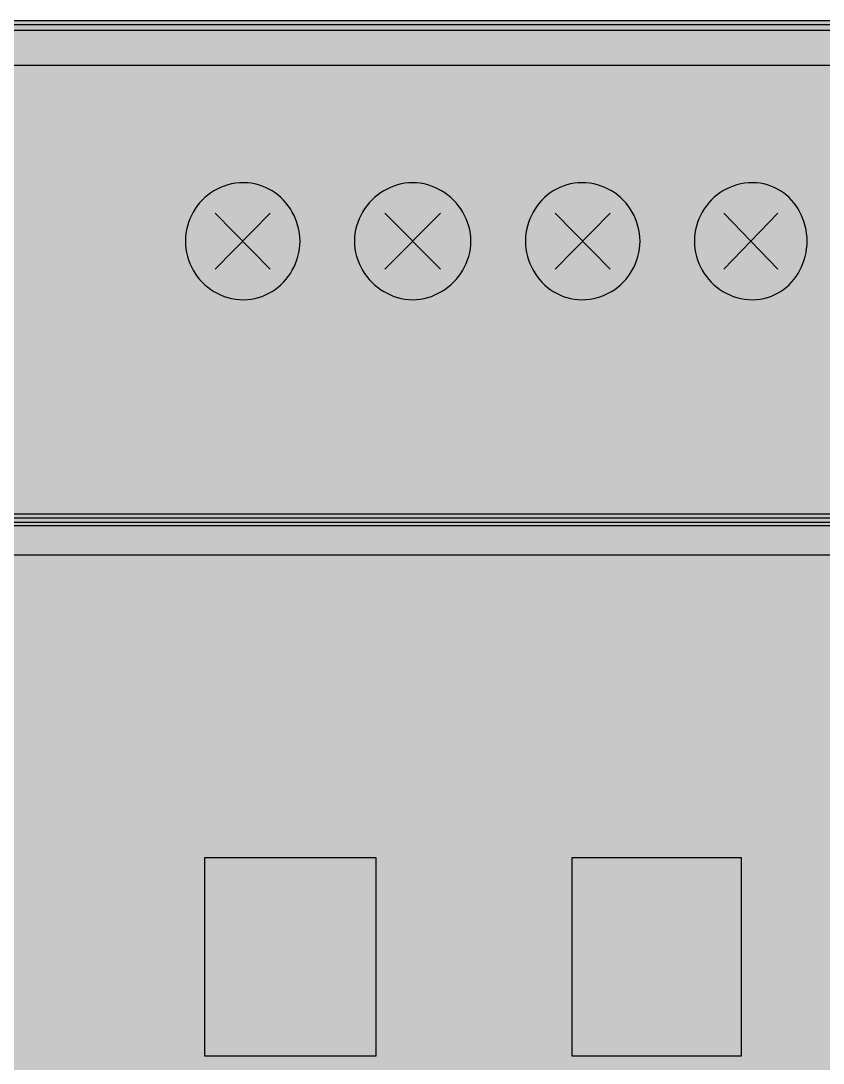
# Model space of a CAD drawing. Header units: millimetres. Extents: x 0 to 966, y -664 to 90.
# Drawn here: x 143.53 to 179.77, y -87.07 to -40 of the extents above; entities that cross this region are included whole.
import ezdxf

# ---------------------------------------------------------------- set-up
doc = ezdxf.new("R2010")
doc.units = ezdxf.units.MM
for name, color, linetype in [('HDL_BODY', 7, 'Continuous'), ('HDL_COLOUR', 7, 'Continuous'), ('HDL_DETAIL', 7, 'Continuous'), ('HDL_PRINT', 7, 'Continuous')]:
    doc.layers.add(name, color=color, linetype=linetype)

# ---------------------------------------------------------------- blocks, each defined once
blk = doc.blocks.new('M_R12.16.1-CD_FRONT')
at = {"layer": 'HDL_BODY', "true_color": 0x202126}
blk.add_hatch(color=250, dxfattribs=at).paths.add_polyline_path([(0, 0), (216, 0), (216, 90), (0, 90)])
at = {"layer": 'HDL_BODY', "true_color": 0x2a2a30}
blk.add_hatch(color=250, dxfattribs=at).paths.add_polyline_path([(0.4, 20.52), (215.6, 20.52), (215.6, 68.31), (0.4, 68.31)])
at = {"layer": 'HDL_COLOUR', "true_color": 0x1a332c}
for points in [[(156.142, 80.05), (156.136, 80.225), (156.118, 80.398), (156.09, 80.568), (156.051, 80.735), (156.001, 80.898), (155.941, 81.057), (155.872, 81.212), (155.794, 81.361), (155.707, 81.505), (155.611, 81.643), (155.507, 81.775), (155.396, 81.9), (155.277, 82.017), (155.151, 82.126), (155.019, 82.228), (154.88, 82.32), (154.736, 82.404), (154.586, 82.478), (154.431, 82.541), (154.271, 82.594), (154.108, 82.637), (153.94, 82.667), (153.769, 82.686), (153.594, 82.692), (153.41, 82.686), (153.229, 82.667), (153.053, 82.637), (152.882, 82.594), (152.716, 82.541), (152.555, 82.478), (152.399, 82.404), (152.25, 82.32), (152.107, 82.228), (151.971, 82.126), (151.842, 82.017), (151.72, 81.9), (151.606, 81.775), (151.5, 81.643), (151.403, 81.505), (151.315, 81.361), (151.235, 81.212), (151.165, 81.057), (151.105, 80.898), (151.055, 80.735), (151.016, 80.568), (150.987, 80.398), (150.97, 80.225), (150.964, 80.05), (150.97, 79.875), (150.987, 79.702), (151.016, 79.532), (151.055, 79.365), (151.105, 79.202), (151.165, 79.043), (151.235, 78.888), (151.315, 78.739), (151.403, 78.595), (151.5, 78.457), (151.606, 78.325), (151.72, 78.201), (151.842, 78.083), (151.971, 77.974), (152.107, 77.872), (152.25, 77.78), (152.399, 77.696), (152.555, 77.623), (152.716, 77.559), (152.882, 77.506), (153.053, 77.464), (153.229, 77.433), (153.41, 77.414), (153.594, 77.408), (153.769, 77.414), (153.94, 77.433), (154.108, 77.464), (154.271, 77.506), (154.431, 77.559), (154.586, 77.623), (154.736, 77.696), (154.88, 77.78), (155.019, 77.872), (155.151, 77.974), (155.277, 78.083), (155.396, 78.201), (155.507, 78.325), (155.611, 78.457), (155.707, 78.595), (155.794, 78.739), (155.872, 78.888), (155.941, 79.043), (156.001, 79.202), (156.051, 79.365), (156.09, 79.532), (156.118, 79.702), (156.136, 79.875), (156.142, 80.05)], [(163.864, 80.05), (163.858, 80.225), (163.839, 80.398), (163.808, 80.568), (163.766, 80.735), (163.714, 80.898), (163.65, 81.057), (163.576, 81.212), (163.493, 81.361), (163.401, 81.505), (163.3, 81.643), (163.191, 81.775), (163.074, 81.9), (162.95, 82.017), (162.818, 82.126), (162.681, 82.228), (162.537, 82.32), (162.388, 82.404), (162.234, 82.478), (162.076, 82.541), (161.913, 82.594), (161.747, 82.637), (161.577, 82.667), (161.405, 82.686), (161.231, 82.692), (161.056, 82.686), (160.884, 82.667), (160.714, 82.637), (160.548, 82.594), (160.385, 82.541), (160.227, 82.478), (160.073, 82.404), (159.924, 82.32), (159.78, 82.228), (159.643, 82.126), (159.512, 82.017), (159.387, 81.9), (159.27, 81.775), (159.161, 81.643), (159.06, 81.505), (158.968, 81.361), (158.885, 81.212), (158.811, 81.057), (158.748, 80.898), (158.695, 80.735), (158.653, 80.568), (158.622, 80.398), (158.604, 80.225), (158.597, 80.05), (158.604, 79.875), (158.622, 79.702), (158.653, 79.532), (158.695, 79.365), (158.748, 79.202), (158.811, 79.043), (158.885, 78.888), (158.968, 78.739), (159.06, 78.595), (159.161, 78.457), (159.27, 78.325), (159.387, 78.201), (159.512, 78.083), (159.643, 77.974), (159.78, 77.872), (159.924, 77.78), (160.073, 77.696), (160.227, 77.623), (160.385, 77.559), (160.548, 77.506), (160.714, 77.464), (160.884, 77.433), (161.056, 77.414), (161.231, 77.408), (161.405, 77.414), (161.577, 77.433), (161.747, 77.464), (161.913, 77.506), (162.076, 77.559), (162.234, 77.623), (162.388, 77.696), (162.537, 77.78), (162.681, 77.872), (162.818, 77.974), (162.95, 78.083), (163.074, 78.201), (163.191, 78.325), (163.3, 78.457), (163.401, 78.595), (163.493, 78.739), (163.576, 78.888), (163.65, 79.043), (163.714, 79.202), (163.766, 79.365), (163.808, 79.532), (163.839, 79.702), (163.858, 79.875), (163.864, 80.05)], [(171.501, 80.05), (171.495, 80.225), (171.477, 80.398), (171.449, 80.568), (171.409, 80.735), (171.359, 80.898), (171.299, 81.057), (171.229, 81.212), (171.15, 81.361), (171.061, 81.505), (170.964, 81.643), (170.858, 81.775), (170.744, 81.9), (170.622, 82.017), (170.493, 82.126), (170.356, 82.228), (170.213, 82.32), (170.064, 82.404), (169.908, 82.478), (169.747, 82.541), (169.581, 82.594), (169.409, 82.637), (169.233, 82.667), (169.052, 82.686), (168.867, 82.692), (168.693, 82.686), (168.522, 82.667), (168.355, 82.637), (168.191, 82.594), (168.032, 82.541), (167.877, 82.478), (167.728, 82.404), (167.583, 82.32), (167.445, 82.228), (167.313, 82.126), (167.187, 82.017), (167.068, 81.9), (166.957, 81.775), (166.853, 81.643), (166.758, 81.505), (166.67, 81.361), (166.592, 81.212), (166.523, 81.057), (166.463, 80.898), (166.414, 80.735), (166.374, 80.568), (166.346, 80.398), (166.329, 80.225), (166.323, 80.05), (166.329, 79.875), (166.346, 79.702), (166.374, 79.532), (166.414, 79.365), (166.463, 79.202), (166.523, 79.043), (166.592, 78.888), (166.67, 78.739), (166.758, 78.595), (166.853, 78.457), (166.957, 78.325), (167.068, 78.201), (167.187, 78.083), (167.313, 77.974), (167.445, 77.872), (167.583, 77.78), (167.728, 77.696), (167.877, 77.623), (168.032, 77.559), (168.191, 77.506), (168.355, 77.464), (168.522, 77.433), (168.693, 77.414), (168.867, 77.408), (169.052, 77.414), (169.233, 77.433), (169.409, 77.464), (169.581, 77.506), (169.747, 77.559), (169.908, 77.623), (170.064, 77.696), (170.213, 77.78), (170.356, 77.872), (170.493, 77.974), (170.622, 78.083), (170.744, 78.201), (170.858, 78.325), (170.964, 78.457), (171.061, 78.595), (171.15, 78.739), (171.229, 78.888), (171.299, 79.043), (171.359, 79.202), (171.409, 79.365), (171.449, 79.532), (171.477, 79.702), (171.495, 79.875), (171.501, 80.05)], [(179.048, 80.05), (179.043, 80.225), (179.027, 80.398), (179, 80.568), (178.964, 80.735), (178.917, 80.898), (178.862, 81.057), (178.797, 81.212), (178.723, 81.361), (178.641, 81.505), (178.55, 81.643), (178.452, 81.775), (178.345, 81.9), (178.232, 82.017), (178.112, 82.126), (177.985, 82.228), (177.851, 82.32), (177.711, 82.404), (177.566, 82.478), (177.415, 82.541), (177.259, 82.594), (177.098, 82.637), (176.933, 82.667), (176.763, 82.686), (176.59, 82.692), (176.405, 82.686), (176.225, 82.667), (176.049, 82.637), (175.877, 82.594), (175.711, 82.541), (175.55, 82.478), (175.395, 82.404), (175.245, 82.32), (175.103, 82.228), (174.966, 82.126), (174.837, 82.017), (174.716, 81.9), (174.602, 81.775), (174.496, 81.643), (174.399, 81.505), (174.31, 81.361), (174.231, 81.212), (174.161, 81.057), (174.101, 80.898), (174.051, 80.735), (174.011, 80.568), (173.983, 80.398), (173.965, 80.225), (173.959, 80.05), (173.965, 79.875), (173.983, 79.702), (174.011, 79.532), (174.051, 79.365), (174.101, 79.202), (174.161, 79.043), (174.231, 78.888), (174.31, 78.739), (174.399, 78.595), (174.496, 78.457), (174.602, 78.325), (174.716, 78.201), (174.837, 78.083), (174.966, 77.974), (175.103, 77.872), (175.245, 77.78), (175.395, 77.696), (175.55, 77.623), (175.711, 77.559), (175.877, 77.506), (176.049, 77.464), (176.225, 77.433), (176.405, 77.414), (176.59, 77.408), (176.763, 77.414), (176.933, 77.433), (177.098, 77.464), (177.259, 77.506), (177.415, 77.559), (177.566, 77.623), (177.711, 77.696), (177.851, 77.78), (177.985, 77.872), (178.112, 77.974), (178.232, 78.083), (178.345, 78.201), (178.452, 78.325), (178.55, 78.457), (178.641, 78.595), (178.723, 78.739), (178.797, 78.888), (178.862, 79.043), (178.917, 79.202), (178.964, 79.365), (179, 79.532), (179.027, 79.702), (179.043, 79.875), (179.048, 80.05)]]:
    blk.add_hatch(color=250, dxfattribs=at).paths.add_polyline_path(points)
at = {"layer": 'HDL_COLOUR', "true_color": 0x9ea4a8}
for points in [[(155.365, 80.05), (155.349, 80.291), (155.303, 80.529), (155.227, 80.758), (155.122, 80.975), (154.99, 81.176), (154.834, 81.358), (154.656, 81.517), (154.459, 81.652), (154.246, 81.759), (154.022, 81.837), (153.789, 81.884), (153.553, 81.9), (153.316, 81.884), (153.084, 81.837), (152.859, 81.759), (152.647, 81.652), (152.449, 81.517), (152.271, 81.358), (152.115, 81.176), (151.983, 80.975), (151.878, 80.758), (151.802, 80.529), (151.756, 80.291), (151.74, 80.05), (151.756, 79.809), (151.802, 79.571), (151.878, 79.342), (151.983, 79.125), (152.115, 78.924), (152.271, 78.742), (152.449, 78.583), (152.647, 78.448), (152.859, 78.341), (153.084, 78.264), (153.316, 78.216), (153.553, 78.2), (153.789, 78.216), (154.022, 78.264), (154.246, 78.341), (154.459, 78.448), (154.656, 78.583), (154.834, 78.742), (154.99, 78.924), (155.122, 79.125), (155.227, 79.342), (155.303, 79.571), (155.349, 79.809)], [(163.074, 80.05), (163.058, 80.291), (163.011, 80.529), (162.934, 80.758), (162.827, 80.975), (162.693, 81.176), (162.534, 81.358), (162.353, 81.517), (162.152, 81.652), (161.936, 81.759), (161.708, 81.837), (161.471, 81.884), (161.231, 81.9), (160.99, 81.884), (160.754, 81.837), (160.525, 81.759), (160.309, 81.652), (160.109, 81.517), (159.927, 81.358), (159.768, 81.176), (159.634, 80.975), (159.528, 80.758), (159.45, 80.529), (159.403, 80.291), (159.387, 80.05), (159.403, 79.809), (159.45, 79.571), (159.528, 79.342), (159.634, 79.125), (159.768, 78.924), (159.927, 78.742), (160.109, 78.583), (160.309, 78.448), (160.525, 78.341), (160.754, 78.264), (160.99, 78.216), (161.231, 78.2), (161.471, 78.216), (161.708, 78.264), (161.936, 78.341), (162.152, 78.448), (162.353, 78.583), (162.534, 78.742), (162.693, 78.924), (162.827, 79.125), (162.934, 79.342), (163.011, 79.571), (163.058, 79.809)], [(170.724, 80.05), (170.708, 80.291), (170.662, 80.529), (170.586, 80.758), (170.481, 80.975), (170.349, 81.176), (170.193, 81.358), (170.015, 81.517), (169.818, 81.652), (169.605, 81.759), (169.381, 81.837), (169.148, 81.884), (168.912, 81.9), (168.675, 81.884), (168.443, 81.837), (168.218, 81.759), (168.005, 81.652), (167.808, 81.517), (167.63, 81.358), (167.474, 81.176), (167.342, 80.975), (167.237, 80.758), (167.161, 80.529), (167.115, 80.291), (167.099, 80.05), (167.115, 79.809), (167.161, 79.571), (167.237, 79.342), (167.342, 79.125), (167.474, 78.924), (167.63, 78.742), (167.808, 78.583), (168.005, 78.448), (168.218, 78.341), (168.443, 78.264), (168.675, 78.216), (168.912, 78.2), (169.148, 78.216), (169.381, 78.264), (169.605, 78.341), (169.818, 78.448), (170.015, 78.583), (170.193, 78.742), (170.349, 78.924), (170.481, 79.125), (170.586, 79.342), (170.662, 79.571), (170.708, 79.809)], [(178.285, 80.05), (178.27, 80.291), (178.224, 80.529), (178.149, 80.758), (178.046, 80.975), (177.917, 81.176), (177.763, 81.358), (177.588, 81.517), (177.394, 81.652), (177.185, 81.759), (176.965, 81.837), (176.736, 81.884), (176.504, 81.9), (176.271, 81.884), (176.043, 81.837), (175.822, 81.759), (175.613, 81.652), (175.419, 81.517), (175.244, 81.358), (175.091, 81.176), (174.961, 80.975), (174.858, 80.758), (174.783, 80.529), (174.738, 80.291), (174.723, 80.05), (174.738, 79.809), (174.783, 79.571), (174.858, 79.342), (174.961, 79.125), (175.091, 78.924), (175.244, 78.742), (175.419, 78.583), (175.613, 78.448), (175.822, 78.341), (176.043, 78.264), (176.271, 78.216), (176.504, 78.2), (176.736, 78.216), (176.965, 78.264), (177.185, 78.341), (177.394, 78.448), (177.588, 78.583), (177.763, 78.742), (177.917, 78.924), (178.046, 79.125), (178.149, 79.342), (178.224, 79.571), (178.27, 79.809)]]:
    blk.add_hatch(color=253, dxfattribs=at).paths.add_polyline_path(points)
at = {"layer": 'HDL_COLOUR', "true_color": 0x0d0e11}
for points in [[(151.841, 52.222), (159.564, 52.222), (159.564, 43.24), (151.841, 43.24), (151.841, 52.222)], [(168.429, 52.222), (176.065, 52.222), (176.065, 43.24), (168.429, 43.24), (168.429, 52.222)]]:
    blk.add_hatch(color=168, dxfattribs=at).paths.add_polyline_path(points)
at = {"layer": 'HDL_COLOUR', "true_color": 0x37393d}
for points in [[(153.231, 47.551), (158.174, 47.551), (158.174, 49.078), (153.231, 49.078)], [(169.803, 47.551), (174.69, 47.551), (174.69, 49.078), (169.803, 49.078)]]:
    blk.add_hatch(color=250, dxfattribs=at).paths.add_polyline_path(points)
at = {"layer": 'HDL_PRINT', "true_color": 0xdee1e9}
for points in [[(158.159, 83.988), (155.526, 85.132), (155.614, 85.115), (153.594, 85.115), (153.816, 85.335), (153.816, 82.692), (153.375, 82.692), (153.375, 85.335), (153.594, 85.555), (155.614, 85.555), (155.7, 85.537), (158.334, 84.389), (158.159, 83.988)], [(158.861, 85.555), (161.231, 85.555), (161.45, 85.335), (161.45, 82.692), (161.011, 82.692), (161.011, 85.335), (161.231, 85.115), (158.861, 85.115), (158.861, 85.555)], [(173.521, 83.985), (170.802, 85.13), (170.884, 85.115), (168.867, 85.115), (169.086, 85.335), (169.086, 82.692), (168.648, 82.692), (168.648, 85.335), (168.867, 85.555), (170.884, 85.555), (170.97, 85.537), (173.693, 84.392), (173.521, 83.985)], [(174.22, 85.555), (176.59, 85.555), (176.809, 85.335), (176.809, 82.692), (176.37, 82.692), (176.37, 85.335), (176.59, 85.115), (174.22, 85.115), (174.22, 85.555)], [(153.07, 74.766), (152.631, 74.766), (152.631, 76.264), (152.599, 76.234), (152.559, 76.204), (152.514, 76.175), (152.462, 76.146), (152.403, 76.117), (152.338, 76.087), (152.267, 76.058), (152.189, 76.029), (152.104, 75.999), (152.104, 76.35), (152.166, 76.354), (152.22, 76.365), (152.269, 76.383), (152.312, 76.405), (152.351, 76.432), (152.387, 76.463), (152.421, 76.495), (152.454, 76.528), (152.516, 76.564), (152.57, 76.607), (152.615, 76.654), (152.652, 76.703), (152.681, 76.753), (152.701, 76.8), (152.713, 76.842), (152.717, 76.879), (153.07, 76.879), (153.07, 74.766)], [(153.683, 76.439), (153.683, 76.879), (154.912, 76.879), (154.912, 76.528), (154.883, 76.495), (154.852, 76.457), (154.821, 76.413), (154.787, 76.366), (154.751, 76.314), (154.71, 76.26), (154.666, 76.204), (154.616, 76.147), (154.56, 76.088), (154.534, 76.032), (154.508, 75.972), (154.482, 75.907), (154.455, 75.839), (154.429, 75.767), (154.403, 75.693), (154.376, 75.618), (154.349, 75.54), (154.323, 75.462), (154.296, 75.384), (154.293, 75.321), (154.285, 75.254), (154.274, 75.183), (154.26, 75.11), (154.246, 75.037), (154.233, 74.964), (154.221, 74.894), (154.213, 74.827), (154.21, 74.766), (153.858, 74.766), (153.86, 74.84), (153.866, 74.918), (153.876, 74.998), (153.889, 75.081), (153.905, 75.165), (153.923, 75.249), (153.943, 75.332), (153.965, 75.414), (153.988, 75.495), (154.011, 75.572), (154.036, 75.645), (154.061, 75.74), (154.091, 75.829), (154.124, 75.915), (154.16, 75.996), (154.2, 76.072), (154.241, 76.145), (154.285, 76.212), (154.331, 76.276), (154.378, 76.334), (154.426, 76.389), (154.474, 76.439), (153.683, 76.439)], [(156.491, 75.205), (157.457, 76.793), (158.248, 75.205), (156.491, 75.205)], [(160.703, 74.766), (160.265, 74.766), (160.265, 76.35), (160.236, 76.294), (160.205, 76.245), (160.172, 76.201), (160.134, 76.161), (160.09, 76.124), (160.038, 76.091), (159.978, 76.059), (159.908, 76.029), (159.827, 75.999), (159.827, 76.35), (159.888, 76.379), (159.942, 76.404), (159.987, 76.426), (160.024, 76.45), (160.053, 76.477), (160.074, 76.511), (160.086, 76.556), (160.09, 76.614), (160.152, 76.648), (160.205, 76.681), (160.25, 76.714), (160.288, 76.748), (160.317, 76.781), (160.337, 76.814), (160.35, 76.846), (160.354, 76.879), (160.703, 76.879), (160.703, 74.766)], [(168.429, 74.766), (167.99, 74.766), (167.99, 76.35), (167.961, 76.3), (167.927, 76.254), (167.887, 76.214), (167.842, 76.176), (167.792, 76.142), (167.737, 76.11), (167.676, 76.081), (167.611, 76.053), (167.54, 76.026), (167.463, 75.999), (167.463, 76.35), (167.525, 76.379), (167.579, 76.404), (167.628, 76.426), (167.671, 76.45), (167.71, 76.477), (167.746, 76.511), (167.78, 76.556), (167.813, 76.614), (167.875, 76.648), (167.929, 76.681), (167.974, 76.714), (168.011, 76.748), (168.04, 76.781), (168.06, 76.814), (168.072, 76.846), (168.076, 76.879), (168.429, 76.879), (168.429, 74.766)], [(172.028, 75.205), (172.905, 76.793), (173.781, 75.205), (172.028, 75.205)], [(176.415, 75.205), (176.415, 74.766), (175.011, 74.766), (175.04, 74.828), (175.063, 74.884), (175.082, 74.936), (175.099, 74.985), (175.116, 75.035), (175.134, 75.087), (175.157, 75.143), (175.186, 75.205), (175.215, 75.235), (175.248, 75.269), (175.286, 75.309), (175.328, 75.354), (175.373, 75.404), (175.42, 75.46), (175.469, 75.52), (175.52, 75.586), (175.572, 75.658), (175.624, 75.734), (175.686, 75.796), (175.741, 75.851), (175.79, 75.9), (175.834, 75.944), (175.873, 75.983), (175.909, 76.02), (175.943, 76.055), (175.976, 76.088), (176.014, 76.125), (176.039, 76.152), (176.054, 76.175), (176.062, 76.198), (176.065, 76.226), (176.065, 76.264), (176.065, 76.301), (176.063, 76.338), (176.058, 76.376), (176.049, 76.414), (176.033, 76.452), (176.009, 76.49), (175.976, 76.528), (175.969, 76.534), (175.95, 76.55), (175.921, 76.571), (175.885, 76.592), (175.844, 76.608), (175.802, 76.614), (175.758, 76.608), (175.716, 76.592), (175.679, 76.571), (175.65, 76.55), (175.631, 76.534), (175.624, 76.528), (175.592, 76.49), (175.569, 76.452), (175.554, 76.414), (175.545, 76.376), (175.54, 76.338), (175.538, 76.301), (175.538, 76.264), (175.1, 76.264), (175.102, 76.34), (175.11, 76.412), (175.123, 76.478), (175.141, 76.538), (175.165, 76.594), (175.194, 76.644), (175.228, 76.689), (175.268, 76.729), (175.313, 76.763), (175.363, 76.793), (175.399, 76.821), (175.443, 76.842), (175.493, 76.858), (175.548, 76.868), (175.608, 76.874), (175.67, 76.877), (175.735, 76.879), (175.802, 76.879), (175.86, 76.879), (175.917, 76.877), (175.973, 76.872), (176.027, 76.863), (176.078, 76.849), (176.126, 76.827), (176.169, 76.796), (176.207, 76.756), (176.24, 76.703), (176.298, 76.67), (176.341, 76.636), (176.372, 76.599), (176.393, 76.56), (176.406, 76.516), (176.412, 76.468), (176.415, 76.412), (176.415, 76.35), (176.415, 76.306), (176.415, 76.263), (176.415, 76.219), (176.415, 76.175), (176.415, 76.131), (176.415, 76.088), (176.41, 76.05), (176.396, 76.012), (176.374, 75.974), (176.346, 75.936), (176.314, 75.898), (176.278, 75.861), (176.24, 75.824), (176.236, 75.79), (176.223, 75.757), (176.203, 75.723), (176.174, 75.69), (176.137, 75.657), (176.091, 75.624), (176.038, 75.592), (175.976, 75.559), (175.943, 75.497), (175.91, 75.444), (175.877, 75.398), (175.845, 75.361), (175.812, 75.332), (175.779, 75.311), (175.746, 75.299), (175.713, 75.295), (175.712, 75.251), (175.707, 75.225), (175.694, 75.211), (175.667, 75.206), (175.624, 75.205), (176.415, 75.205)], [(157.107, 74.414), (157.634, 74.414), (157.634, 72.212), (157.107, 72.212), (157.107, 74.414)], [(172.816, 74.415), (173.254, 74.415), (173.254, 73.006), (173.254, 72.939), (173.253, 72.874), (173.25, 72.811), (173.243, 72.751), (173.233, 72.695), (173.218, 72.645), (173.197, 72.6), (173.168, 72.563), (173.163, 72.526), (173.149, 72.489), (173.127, 72.451), (173.098, 72.414), (173.066, 72.376), (173.03, 72.339), (172.994, 72.302), (172.937, 72.272), (172.886, 72.243), (172.836, 72.216), (172.787, 72.191), (172.736, 72.168), (172.681, 72.15), (172.619, 72.136), (172.548, 72.126), (172.466, 72.123), (172.401, 72.127), (172.336, 72.139), (172.273, 72.156), (172.214, 72.179), (172.158, 72.206), (172.108, 72.236), (172.064, 72.268), (172.028, 72.302), (171.98, 72.354), (171.941, 72.408), (171.911, 72.462), (171.889, 72.518), (171.872, 72.576), (171.861, 72.637), (171.855, 72.7), (171.852, 72.768), (171.85, 72.84), (171.85, 72.917), (172.203, 72.917), (172.208, 72.879), (172.22, 72.841), (172.238, 72.803), (172.257, 72.766), (172.274, 72.728), (172.287, 72.69), (172.291, 72.652), (172.324, 72.619), (172.35, 72.596), (172.375, 72.58), (172.403, 72.57), (172.439, 72.565), (172.487, 72.563), (172.552, 72.563), (172.596, 72.564), (172.638, 72.566), (172.674, 72.574), (172.704, 72.59), (172.723, 72.615), (172.73, 72.652), (172.735, 72.663), (172.747, 72.691), (172.764, 72.735), (172.782, 72.792), (172.799, 72.858), (172.811, 72.93), (172.816, 73.006), (172.816, 74.415)], [(149.382, 52.133), (149.821, 52.133), (149.821, 49.315), (149.382, 49.315), (149.382, 52.133)], [(165.884, 52.133), (166.411, 52.133), (166.411, 49.315), (165.884, 49.315), (165.884, 52.133)]]:
    blk.add_hatch(color=254, dxfattribs=at).paths.add_polyline_path(points)
h = blk.add_hatch(color=254, dxfattribs=at)
h.paths.add_polyline_path([(161.669, 75.91), (161.604, 75.943), (161.556, 75.969), (161.52, 75.989), (161.491, 76.009), (161.466, 76.029), (161.439, 76.055), (161.405, 76.088), (161.401, 76.125), (161.388, 76.163), (161.372, 76.2), (161.353, 76.238), (161.337, 76.275), (161.324, 76.313), (161.32, 76.35), (161.323, 76.413), (161.334, 76.469), (161.351, 76.521), (161.374, 76.571), (161.4, 76.621), (161.43, 76.673), (161.461, 76.73), (161.494, 76.793), (161.531, 76.821), (161.576, 76.842), (161.626, 76.858), (161.681, 76.868), (161.741, 76.874), (161.803, 76.877), (161.867, 76.879), (161.933, 76.879), (162.02, 76.879), (162.088, 76.877), (162.141, 76.874), (162.185, 76.868), (162.225, 76.858), (162.266, 76.842), (162.313, 76.821), (162.371, 76.793), (162.404, 76.73), (162.436, 76.673), (162.466, 76.621), (162.493, 76.571), (162.516, 76.521), (162.534, 76.469), (162.545, 76.413), (162.549, 76.35), (162.544, 76.313), (162.531, 76.275), (162.514, 76.238), (162.495, 76.2), (162.478, 76.163), (162.465, 76.125), (162.46, 76.088), (162.422, 76.055), (162.384, 76.029), (162.347, 76.009), (162.309, 75.989), (162.272, 75.969), (162.234, 75.943), (162.196, 75.91), (162.266, 75.905), (162.325, 75.891), (162.373, 75.869), (162.411, 75.841), (162.438, 75.808), (162.455, 75.772), (162.46, 75.734), (162.493, 75.696), (162.516, 75.657), (162.532, 75.614), (162.542, 75.567), (162.547, 75.514), (162.549, 75.454), (162.549, 75.384), (162.549, 75.325), (162.547, 75.266), (162.542, 75.21), (162.533, 75.155), (162.518, 75.104), (162.496, 75.056), (162.465, 75.012), (162.424, 74.974), (162.371, 74.941), (162.339, 74.909), (162.305, 74.877), (162.269, 74.848), (162.23, 74.821), (162.186, 74.798), (162.138, 74.781), (162.083, 74.77), (162.022, 74.766), (161.94, 74.769), (161.869, 74.778), (161.807, 74.792), (161.751, 74.81), (161.699, 74.832), (161.65, 74.857), (161.601, 74.884), (161.55, 74.912), (161.494, 74.941), (161.442, 74.974), (161.402, 75.012), (161.371, 75.056), (161.35, 75.104), (161.335, 75.155), (161.326, 75.21), (161.321, 75.266), (161.32, 75.325), (161.32, 75.384), (161.32, 75.426), (161.322, 75.475), (161.326, 75.53), (161.336, 75.586), (161.351, 75.641), (161.374, 75.692), (161.405, 75.734), (161.411, 75.772), (161.427, 75.808), (161.454, 75.841), (161.492, 75.869), (161.54, 75.891), (161.599, 75.905), (161.669, 75.91)])
h.paths.add_polyline_path([(161.669, 75.47), (161.669, 75.4), (161.671, 75.341), (161.676, 75.292), (161.686, 75.254), (161.701, 75.227), (161.725, 75.211), (161.758, 75.205), (161.796, 75.174), (161.834, 75.151), (161.871, 75.135), (161.908, 75.126), (161.946, 75.121), (161.984, 75.119), (162.022, 75.119), (162.029, 75.12), (162.048, 75.122), (162.077, 75.13), (162.113, 75.145), (162.154, 75.169), (162.196, 75.205), (162.196, 75.213), (162.196, 75.235), (162.196, 75.272), (162.196, 75.323), (162.196, 75.389), (162.196, 75.47), (162.196, 75.522), (162.196, 75.57), (162.196, 75.609), (162.196, 75.636), (162.196, 75.645), (162.159, 75.678), (162.122, 75.702), (162.085, 75.718), (162.047, 75.727), (162.009, 75.732), (161.971, 75.734), (161.933, 75.734), (161.896, 75.734), (161.869, 75.731), (161.846, 75.723), (161.824, 75.708), (161.796, 75.683), (161.758, 75.645), (161.72, 75.609), (161.695, 75.581), (161.68, 75.559), (161.672, 75.536), (161.669, 75.508), (161.669, 75.47)])
h.paths.add_polyline_path([(161.758, 76.35), (161.758, 76.298), (161.758, 76.251), (161.758, 76.211), (161.758, 76.184), (161.758, 76.174), (161.802, 76.138), (161.843, 76.114), (161.879, 76.099), (161.907, 76.091), (161.926, 76.089), (161.933, 76.088), (161.977, 76.089), (162.018, 76.091), (162.055, 76.099), (162.084, 76.114), (162.103, 76.138), (162.11, 76.174), (162.147, 76.181), (162.171, 76.201), (162.186, 76.23), (162.193, 76.266), (162.196, 76.307), (162.196, 76.35), (162.196, 76.388), (162.193, 76.416), (162.186, 76.439), (162.171, 76.462), (162.147, 76.49), (162.11, 76.528), (162.103, 76.534), (162.084, 76.55), (162.055, 76.571), (162.018, 76.592), (161.977, 76.608), (161.933, 76.614), (161.926, 76.608), (161.907, 76.592), (161.879, 76.571), (161.843, 76.55), (161.802, 76.534), (161.758, 76.528), (161.758, 76.484), (161.758, 76.452), (161.758, 76.425), (161.758, 76.394), (161.758, 76.35)])
h = blk.add_hatch(color=254, dxfattribs=at)
h.paths.add_polyline_path([(168.956, 75.295), (169.306, 75.295), (169.312, 75.257), (169.329, 75.229), (169.35, 75.206), (169.371, 75.183), (169.388, 75.156), (169.394, 75.119), (169.437, 75.119), (169.468, 75.119), (169.494, 75.119), (169.525, 75.119), (169.569, 75.119), (169.613, 75.12), (169.654, 75.122), (169.69, 75.13), (169.718, 75.145), (169.737, 75.169), (169.744, 75.205), (169.774, 75.243), (169.797, 75.287), (169.816, 75.338), (169.833, 75.393), (169.85, 75.453), (169.869, 75.515), (169.892, 75.58), (169.922, 75.645), (169.859, 75.613), (169.803, 75.582), (169.751, 75.552), (169.701, 75.525), (169.651, 75.503), (169.599, 75.485), (169.543, 75.474), (169.48, 75.47), (169.425, 75.473), (169.375, 75.483), (169.329, 75.5), (169.284, 75.523), (169.24, 75.552), (169.196, 75.588), (169.149, 75.63), (169.098, 75.679), (169.042, 75.734), (169.01, 75.772), (168.978, 75.816), (168.949, 75.867), (168.922, 75.922), (168.9, 75.982), (168.882, 76.044), (168.871, 76.109), (168.867, 76.174), (168.87, 76.259), (168.879, 76.338), (168.893, 76.409), (168.912, 76.474), (168.934, 76.533), (168.958, 76.585), (168.985, 76.631), (169.013, 76.67), (169.042, 76.703), (169.101, 76.756), (169.16, 76.796), (169.219, 76.827), (169.277, 76.849), (169.336, 76.863), (169.394, 76.872), (169.453, 76.877), (169.511, 76.879), (169.569, 76.879), (169.628, 76.876), (169.686, 76.867), (169.745, 76.853), (169.803, 76.835), (169.862, 76.813), (169.921, 76.789), (169.98, 76.762), (170.038, 76.733), (170.097, 76.703), (170.12, 76.653), (170.143, 76.598), (170.166, 76.538), (170.187, 76.473), (170.207, 76.401), (170.225, 76.323), (170.24, 76.238), (170.253, 76.146), (170.263, 76.047), (170.269, 75.939), (170.271, 75.824), (170.269, 75.729), (170.263, 75.64), (170.253, 75.554), (170.24, 75.473), (170.225, 75.397), (170.207, 75.324), (170.187, 75.257), (170.166, 75.193), (170.143, 75.135), (170.12, 75.08), (170.097, 75.03), (170.038, 74.975), (169.98, 74.926), (169.921, 74.884), (169.862, 74.848), (169.803, 74.818), (169.745, 74.795), (169.686, 74.779), (169.628, 74.769), (169.569, 74.766), (169.504, 74.766), (169.44, 74.767), (169.377, 74.77), (169.318, 74.777), (169.263, 74.787), (169.212, 74.803), (169.168, 74.825), (169.131, 74.855), (169.098, 74.891), (169.066, 74.935), (169.036, 74.986), (169.01, 75.041), (168.988, 75.101), (168.971, 75.164), (168.96, 75.229), (168.956, 75.295)])
h.paths.add_polyline_path([(169.833, 76.174), (169.833, 76.217), (169.831, 76.266), (169.826, 76.316), (169.816, 76.363), (169.8, 76.402), (169.777, 76.429), (169.744, 76.439), (169.712, 76.477), (169.687, 76.513), (169.667, 76.545), (169.648, 76.573), (169.628, 76.595), (169.602, 76.609), (169.569, 76.614), (169.525, 76.608), (169.484, 76.592), (169.449, 76.571), (169.42, 76.55), (169.401, 76.534), (169.394, 76.528), (169.362, 76.49), (169.338, 76.45), (169.322, 76.407), (169.313, 76.359), (169.308, 76.306), (169.306, 76.245), (169.306, 76.174), (169.306, 76.137), (169.308, 76.1), (169.313, 76.062), (169.322, 76.024), (169.338, 75.986), (169.362, 75.948), (169.394, 75.91), (169.401, 75.873), (169.42, 75.849), (169.449, 75.834), (169.484, 75.827), (169.525, 75.824), (169.569, 75.824), (169.613, 75.824), (169.654, 75.827), (169.69, 75.834), (169.718, 75.849), (169.737, 75.873), (169.744, 75.91), (169.777, 75.948), (169.8, 75.986), (169.816, 76.024), (169.826, 76.062), (169.831, 76.1), (169.833, 76.137), (169.833, 76.174)])
h = blk.add_hatch(color=254, dxfattribs=at)
h.paths.add_polyline_path([(177.292, 76.879), (177.373, 76.879), (177.444, 76.877), (177.507, 76.872), (177.562, 76.863), (177.614, 76.849), (177.663, 76.827), (177.712, 76.796), (177.763, 76.756), (177.819, 76.703), (177.843, 76.653), (177.867, 76.598), (177.889, 76.538), (177.911, 76.473), (177.93, 76.401), (177.948, 76.323), (177.964, 76.238), (177.976, 76.146), (177.986, 76.047), (177.992, 75.939), (177.994, 75.824), (177.992, 75.727), (177.986, 75.632), (177.976, 75.538), (177.964, 75.447), (177.948, 75.359), (177.93, 75.275), (177.911, 75.196), (177.889, 75.122), (177.867, 75.054), (177.843, 74.994), (177.819, 74.941), (177.763, 74.912), (177.712, 74.884), (177.663, 74.857), (177.614, 74.832), (177.562, 74.81), (177.507, 74.792), (177.444, 74.778), (177.373, 74.769), (177.292, 74.766), (177.234, 74.769), (177.177, 74.779), (177.123, 74.795), (177.074, 74.818), (177.03, 74.848), (176.994, 74.884), (176.966, 74.926), (176.948, 74.975), (176.942, 75.03), (176.899, 75.061), (176.863, 75.103), (176.835, 75.156), (176.812, 75.219), (176.796, 75.29), (176.784, 75.367), (176.776, 75.451), (176.771, 75.54), (176.768, 75.633), (176.767, 75.727), (176.767, 75.824), (176.767, 75.939), (176.768, 76.047), (176.771, 76.146), (176.776, 76.238), (176.784, 76.323), (176.796, 76.401), (176.812, 76.473), (176.835, 76.538), (176.863, 76.598), (176.899, 76.653), (176.942, 76.703), (176.948, 76.756), (176.966, 76.796), (176.994, 76.827), (177.03, 76.849), (177.074, 76.863), (177.123, 76.872), (177.177, 76.877), (177.234, 76.879), (177.292, 76.879)])
h.paths.add_polyline_path([(177.292, 76.614), (177.206, 76.528), (177.168, 76.521), (177.143, 76.502), (177.128, 76.472), (177.12, 76.436), (177.117, 76.394), (177.117, 76.35), (177.114, 76.318), (177.106, 76.279), (177.095, 76.234), (177.081, 76.182), (177.067, 76.123), (177.053, 76.058), (177.042, 75.987), (177.034, 75.908), (177.031, 75.824), (177.034, 75.739), (177.042, 75.66), (177.053, 75.589), (177.067, 75.524), (177.081, 75.465), (177.095, 75.413), (177.106, 75.367), (177.114, 75.327), (177.117, 75.295), (177.117, 75.257), (177.12, 75.229), (177.128, 75.206), (177.143, 75.183), (177.168, 75.156), (177.206, 75.119), (177.292, 75.119), (177.336, 75.119), (177.367, 75.119), (177.394, 75.119), (177.425, 75.119), (177.469, 75.119), (177.476, 75.156), (177.492, 75.183), (177.512, 75.206), (177.533, 75.229), (177.549, 75.257), (177.555, 75.295), (177.555, 75.327), (177.555, 75.367), (177.555, 75.413), (177.555, 75.465), (177.555, 75.524), (177.555, 75.589), (177.555, 75.66), (177.555, 75.739), (177.555, 75.824), (177.555, 75.908), (177.555, 75.987), (177.555, 76.058), (177.555, 76.123), (177.555, 76.182), (177.555, 76.234), (177.555, 76.279), (177.555, 76.318), (177.555, 76.35), (177.549, 76.394), (177.533, 76.436), (177.512, 76.472), (177.492, 76.502), (177.476, 76.521), (177.469, 76.528), (177.432, 76.534), (177.404, 76.55), (177.381, 76.571), (177.357, 76.592), (177.33, 76.608), (177.292, 76.614)])
h = blk.add_hatch(color=254, dxfattribs=at)
h.paths.add_polyline_path([(150.522, 44.735), (150.521, 44.647), (150.515, 44.559), (150.506, 44.471), (150.494, 44.383), (150.477, 44.295), (150.458, 44.207), (150.434, 44.119), (150.407, 44.031), (150.376, 43.943), (150.342, 43.855), (150.304, 43.767), (150.262, 43.68), (150.213, 43.61), (150.164, 43.545), (150.113, 43.485), (150.06, 43.431), (150.004, 43.382), (149.944, 43.34), (149.879, 43.305), (149.809, 43.277), (149.732, 43.257), (149.649, 43.244), (149.557, 43.24), (149.486, 43.244), (149.415, 43.257), (149.346, 43.277), (149.28, 43.305), (149.216, 43.34), (149.156, 43.382), (149.101, 43.431), (149.052, 43.485), (149.008, 43.545), (148.972, 43.61), (148.944, 43.68), (148.902, 43.767), (148.863, 43.855), (148.829, 43.943), (148.797, 44.031), (148.77, 44.119), (148.746, 44.207), (148.726, 44.295), (148.709, 44.383), (148.696, 44.471), (148.687, 44.559), (148.682, 44.647), (148.68, 44.735), (148.682, 44.842), (148.687, 44.942), (148.696, 45.036), (148.709, 45.124), (148.726, 45.207), (148.746, 45.286), (148.77, 45.361), (148.797, 45.433), (148.829, 45.503), (148.863, 45.571), (148.902, 45.637), (148.944, 45.704), (148.972, 45.794), (149.008, 45.871), (149.052, 45.938), (149.101, 45.993), (149.156, 46.038), (149.216, 46.075), (149.28, 46.103), (149.346, 46.123), (149.415, 46.137), (149.486, 46.144), (149.557, 46.146), (149.649, 46.144), (149.732, 46.137), (149.809, 46.123), (149.879, 46.103), (149.944, 46.075), (150.004, 46.038), (150.06, 45.993), (150.113, 45.938), (150.164, 45.871), (150.213, 45.794), (150.262, 45.704), (150.304, 45.637), (150.342, 45.571), (150.376, 45.503), (150.407, 45.433), (150.434, 45.361), (150.458, 45.286), (150.477, 45.207), (150.494, 45.124), (150.506, 45.036), (150.515, 44.942), (150.521, 44.842), (150.522, 44.735)])
h.paths.add_polyline_path([(150.084, 44.735), (150.084, 44.849), (150.083, 44.951), (150.082, 45.043), (150.08, 45.125), (150.076, 45.198), (150.07, 45.264), (150.062, 45.324), (150.051, 45.379), (150.037, 45.431), (150.019, 45.48), (149.998, 45.528), (149.969, 45.602), (149.935, 45.667), (149.897, 45.721), (149.855, 45.767), (149.811, 45.804), (149.763, 45.834), (149.714, 45.856), (149.662, 45.871), (149.61, 45.879), (149.557, 45.882), (149.525, 45.879), (149.488, 45.868), (149.448, 45.849), (149.405, 45.822), (149.361, 45.785), (149.318, 45.738), (149.277, 45.68), (149.24, 45.61), (149.207, 45.528), (149.185, 45.48), (149.167, 45.431), (149.152, 45.379), (149.141, 45.324), (149.133, 45.264), (149.127, 45.198), (149.123, 45.125), (149.12, 45.043), (149.119, 44.951), (149.118, 44.849), (149.118, 44.735), (149.118, 44.641), (149.119, 44.552), (149.12, 44.467), (149.123, 44.386), (149.127, 44.31), (149.133, 44.238), (149.141, 44.171), (149.152, 44.107), (149.167, 44.049), (149.185, 43.994), (149.207, 43.944), (149.24, 43.862), (149.277, 43.793), (149.318, 43.735), (149.361, 43.688), (149.405, 43.651), (149.448, 43.623), (149.488, 43.605), (149.525, 43.594), (149.557, 43.59), (149.61, 43.593), (149.662, 43.602), (149.714, 43.617), (149.763, 43.639), (149.811, 43.668), (149.855, 43.705), (149.897, 43.751), (149.935, 43.806), (149.969, 43.87), (149.998, 43.944), (150.019, 43.994), (150.037, 44.049), (150.051, 44.107), (150.062, 44.171), (150.07, 44.238), (150.076, 44.31), (150.08, 44.386), (150.082, 44.467), (150.083, 44.552), (150.084, 44.641), (150.084, 44.735)])
h = blk.add_hatch(color=254, dxfattribs=at)
h.paths.add_polyline_path([(167.025, 44.735), (167.023, 44.647), (167.017, 44.559), (167.008, 44.471), (166.995, 44.383), (166.979, 44.295), (166.958, 44.207), (166.935, 44.119), (166.907, 44.031), (166.876, 43.943), (166.841, 43.855), (166.803, 43.767), (166.761, 43.68), (166.713, 43.61), (166.665, 43.545), (166.616, 43.485), (166.565, 43.431), (166.513, 43.382), (166.459, 43.34), (166.402, 43.305), (166.343, 43.277), (166.281, 43.257), (166.215, 43.244), (166.145, 43.24), (166.052, 43.244), (165.963, 43.257), (165.88, 43.277), (165.802, 43.305), (165.73, 43.34), (165.664, 43.382), (165.605, 43.431), (165.553, 43.485), (165.508, 43.545), (165.471, 43.61), (165.443, 43.68), (165.401, 43.767), (165.363, 43.855), (165.328, 43.943), (165.298, 44.031), (165.271, 44.119), (165.247, 44.207), (165.227, 44.295), (165.211, 44.383), (165.198, 44.471), (165.189, 44.559), (165.184, 44.647), (165.182, 44.735), (165.184, 44.842), (165.189, 44.942), (165.198, 45.036), (165.211, 45.124), (165.227, 45.207), (165.247, 45.286), (165.271, 45.361), (165.298, 45.433), (165.328, 45.503), (165.363, 45.571), (165.401, 45.637), (165.443, 45.704), (165.469, 45.787), (165.501, 45.859), (165.541, 45.922), (165.587, 45.976), (165.639, 46.021), (165.696, 46.058), (165.759, 46.087), (165.827, 46.11), (165.9, 46.127), (165.978, 46.138), (166.059, 46.145), (166.145, 46.146), (166.215, 46.144), (166.281, 46.137), (166.343, 46.123), (166.402, 46.103), (166.459, 46.075), (166.513, 46.038), (166.565, 45.993), (166.616, 45.938), (166.665, 45.871), (166.713, 45.794), (166.761, 45.704), (166.803, 45.637), (166.841, 45.571), (166.876, 45.503), (166.907, 45.433), (166.935, 45.361), (166.958, 45.286), (166.979, 45.207), (166.995, 45.124), (167.008, 45.036), (167.017, 44.942), (167.023, 44.842), (167.025, 44.735)])
h.paths.add_polyline_path([(166.586, 44.735), (166.586, 44.849), (166.586, 44.951), (166.584, 45.043), (166.582, 45.125), (166.578, 45.198), (166.572, 45.264), (166.563, 45.324), (166.552, 45.379), (166.538, 45.431), (166.52, 45.48), (166.497, 45.528), (166.468, 45.61), (166.438, 45.68), (166.406, 45.738), (166.372, 45.785), (166.336, 45.822), (166.296, 45.849), (166.251, 45.868), (166.201, 45.879), (166.145, 45.882), (166.093, 45.879), (166.041, 45.871), (165.99, 45.856), (165.941, 45.834), (165.894, 45.804), (165.849, 45.767), (165.807, 45.721), (165.769, 45.667), (165.736, 45.602), (165.707, 45.528), (165.685, 45.48), (165.668, 45.431), (165.654, 45.379), (165.643, 45.324), (165.635, 45.264), (165.629, 45.198), (165.625, 45.125), (165.622, 45.043), (165.621, 44.951), (165.621, 44.849), (165.621, 44.735), (165.621, 44.641), (165.621, 44.552), (165.622, 44.467), (165.625, 44.386), (165.629, 44.31), (165.635, 44.238), (165.643, 44.171), (165.654, 44.107), (165.668, 44.049), (165.685, 43.994), (165.707, 43.944), (165.736, 43.87), (165.769, 43.806), (165.807, 43.751), (165.849, 43.705), (165.894, 43.668), (165.941, 43.639), (165.99, 43.617), (166.041, 43.602), (166.093, 43.593), (166.145, 43.59), (166.201, 43.594), (166.251, 43.605), (166.296, 43.623), (166.336, 43.651), (166.372, 43.688), (166.406, 43.735), (166.438, 43.793), (166.468, 43.862), (166.497, 43.944), (166.52, 43.994), (166.538, 44.049), (166.552, 44.107), (166.563, 44.171), (166.572, 44.238), (166.578, 44.31), (166.582, 44.386), (166.584, 44.467), (166.586, 44.552), (166.586, 44.641), (166.586, 44.735)])
at = {"layer": 'HDL_DETAIL', "color": 251, "true_color": 0x52555c}
for points in [[(0.352, 0.176), (215.824, 0.176), (215.824, 90), (0.352, 90), (0.352, 0.176)], [(0.001, 0), (216, 0), (216, 89.824), (0.001, 89.824), (0.001, 0)], [(156.142, 80.05), (156.136, 80.225), (156.118, 80.398), (156.09, 80.568), (156.051, 80.735), (156.001, 80.898), (155.941, 81.057), (155.872, 81.212), (155.794, 81.361), (155.707, 81.505), (155.611, 81.643), (155.507, 81.775), (155.396, 81.9), (155.277, 82.017), (155.151, 82.126), (155.019, 82.228), (154.88, 82.32), (154.736, 82.404), (154.586, 82.478), (154.431, 82.541), (154.271, 82.594), (154.108, 82.637), (153.94, 82.667), (153.769, 82.686), (153.594, 82.692), (153.41, 82.686), (153.229, 82.667), (153.053, 82.637), (152.882, 82.594), (152.716, 82.541), (152.555, 82.478), (152.399, 82.404), (152.25, 82.32), (152.107, 82.228), (151.971, 82.126), (151.842, 82.017), (151.72, 81.9), (151.606, 81.775), (151.5, 81.643), (151.403, 81.505), (151.315, 81.361), (151.235, 81.212), (151.165, 81.057), (151.105, 80.898), (151.055, 80.735), (151.016, 80.568), (150.987, 80.398), (150.97, 80.225), (150.964, 80.05), (150.97, 79.875), (150.987, 79.702), (151.016, 79.532), (151.055, 79.365), (151.105, 79.202), (151.165, 79.043), (151.235, 78.888), (151.315, 78.739), (151.403, 78.595), (151.5, 78.457), (151.606, 78.325), (151.72, 78.201), (151.842, 78.083), (151.971, 77.974), (152.107, 77.872), (152.25, 77.78), (152.399, 77.696), (152.555, 77.623), (152.716, 77.559), (152.882, 77.506), (153.053, 77.464), (153.229, 77.433), (153.41, 77.414), (153.594, 77.408), (153.769, 77.414), (153.94, 77.433), (154.108, 77.464), (154.271, 77.506), (154.431, 77.559), (154.586, 77.623), (154.736, 77.696), (154.88, 77.78), (155.019, 77.872), (155.151, 77.974), (155.277, 78.083), (155.396, 78.201), (155.507, 78.325), (155.611, 78.457), (155.707, 78.595), (155.794, 78.739), (155.872, 78.888), (155.941, 79.043), (156.001, 79.202), (156.051, 79.365), (156.09, 79.532), (156.118, 79.702), (156.136, 79.875), (156.142, 80.05)], [(163.864, 80.05), (163.858, 80.225), (163.839, 80.398), (163.808, 80.568), (163.766, 80.735), (163.714, 80.898), (163.65, 81.057), (163.576, 81.212), (163.493, 81.361), (163.401, 81.505), (163.3, 81.643), (163.191, 81.775), (163.074, 81.9), (162.95, 82.017), (162.818, 82.126), (162.681, 82.228), (162.537, 82.32), (162.388, 82.404), (162.234, 82.478), (162.076, 82.541), (161.913, 82.594), (161.747, 82.637), (161.577, 82.667), (161.405, 82.686), (161.231, 82.692), (161.056, 82.686), (160.884, 82.667), (160.714, 82.637), (160.548, 82.594), (160.385, 82.541), (160.227, 82.478), (160.073, 82.404), (159.924, 82.32), (159.78, 82.228), (159.643, 82.126), (159.512, 82.017), (159.387, 81.9), (159.27, 81.775), (159.161, 81.643), (159.06, 81.505), (158.968, 81.361), (158.885, 81.212), (158.811, 81.057), (158.748, 80.898), (158.695, 80.735), (158.653, 80.568), (158.622, 80.398), (158.604, 80.225), (158.597, 80.05), (158.604, 79.875), (158.622, 79.702), (158.653, 79.532), (158.695, 79.365), (158.748, 79.202), (158.811, 79.043), (158.885, 78.888), (158.968, 78.739), (159.06, 78.595), (159.161, 78.457), (159.27, 78.325), (159.387, 78.201), (159.512, 78.083), (159.643, 77.974), (159.78, 77.872), (159.924, 77.78), (160.073, 77.696), (160.227, 77.623), (160.385, 77.559), (160.548, 77.506), (160.714, 77.464), (160.884, 77.433), (161.056, 77.414), (161.231, 77.408), (161.405, 77.414), (161.577, 77.433), (161.747, 77.464), (161.913, 77.506), (162.076, 77.559), (162.234, 77.623), (162.388, 77.696), (162.537, 77.78), (162.681, 77.872), (162.818, 77.974), (162.95, 78.083), (163.074, 78.201), (163.191, 78.325), (163.3, 78.457), (163.401, 78.595), (163.493, 78.739), (163.576, 78.888), (163.65, 79.043), (163.714, 79.202), (163.766, 79.365), (163.808, 79.532), (163.839, 79.702), (163.858, 79.875), (163.864, 80.05)], [(171.501, 80.05), (171.495, 80.225), (171.477, 80.398), (171.449, 80.568), (171.409, 80.735), (171.359, 80.898), (171.299, 81.057), (171.229, 81.212), (171.15, 81.361), (171.061, 81.505), (170.964, 81.643), (170.858, 81.775), (170.744, 81.9), (170.622, 82.017), (170.493, 82.126), (170.356, 82.228), (170.213, 82.32), (170.064, 82.404), (169.908, 82.478), (169.747, 82.541), (169.581, 82.594), (169.409, 82.637), (169.233, 82.667), (169.052, 82.686), (168.867, 82.692), (168.693, 82.686), (168.522, 82.667), (168.355, 82.637), (168.191, 82.594), (168.032, 82.541), (167.877, 82.478), (167.728, 82.404), (167.583, 82.32), (167.445, 82.228), (167.313, 82.126), (167.187, 82.017), (167.068, 81.9), (166.957, 81.775), (166.853, 81.643), (166.758, 81.505), (166.67, 81.361), (166.592, 81.212), (166.523, 81.057), (166.463, 80.898), (166.414, 80.735), (166.374, 80.568), (166.346, 80.398), (166.329, 80.225), (166.323, 80.05), (166.329, 79.875), (166.346, 79.702), (166.374, 79.532), (166.414, 79.365), (166.463, 79.202), (166.523, 79.043), (166.592, 78.888), (166.67, 78.739), (166.758, 78.595), (166.853, 78.457), (166.957, 78.325), (167.068, 78.201), (167.187, 78.083), (167.313, 77.974), (167.445, 77.872), (167.583, 77.78), (167.728, 77.696), (167.877, 77.623), (168.032, 77.559), (168.191, 77.506), (168.355, 77.464), (168.522, 77.433), (168.693, 77.414), (168.867, 77.408), (169.052, 77.414), (169.233, 77.433), (169.409, 77.464), (169.581, 77.506), (169.747, 77.559), (169.908, 77.623), (170.064, 77.696), (170.213, 77.78), (170.356, 77.872), (170.493, 77.974), (170.622, 78.083), (170.744, 78.201), (170.858, 78.325), (170.964, 78.457), (171.061, 78.595), (171.15, 78.739), (171.229, 78.888), (171.299, 79.043), (171.359, 79.202), (171.409, 79.365), (171.449, 79.532), (171.477, 79.702), (171.495, 79.875), (171.501, 80.05)], [(179.048, 80.05), (179.043, 80.225), (179.027, 80.398), (179, 80.568), (178.964, 80.735), (178.917, 80.898), (178.862, 81.057), (178.797, 81.212), (178.723, 81.361), (178.641, 81.505), (178.55, 81.643), (178.452, 81.775), (178.345, 81.9), (178.232, 82.017), (178.112, 82.126), (177.985, 82.228), (177.851, 82.32), (177.711, 82.404), (177.566, 82.478), (177.415, 82.541), (177.259, 82.594), (177.098, 82.637), (176.933, 82.667), (176.763, 82.686), (176.59, 82.692), (176.405, 82.686), (176.225, 82.667), (176.049, 82.637), (175.877, 82.594), (175.711, 82.541), (175.55, 82.478), (175.395, 82.404), (175.245, 82.32), (175.103, 82.228), (174.966, 82.126), (174.837, 82.017), (174.716, 81.9), (174.602, 81.775), (174.496, 81.643), (174.399, 81.505), (174.31, 81.361), (174.231, 81.212), (174.161, 81.057), (174.101, 80.898), (174.051, 80.735), (174.011, 80.568), (173.983, 80.398), (173.965, 80.225), (173.959, 80.05), (173.965, 79.875), (173.983, 79.702), (174.011, 79.532), (174.051, 79.365), (174.101, 79.202), (174.161, 79.043), (174.231, 78.888), (174.31, 78.739), (174.399, 78.595), (174.496, 78.457), (174.602, 78.325), (174.716, 78.201), (174.837, 78.083), (174.966, 77.974), (175.103, 77.872), (175.245, 77.78), (175.395, 77.696), (175.55, 77.623), (175.711, 77.559), (175.877, 77.506), (176.049, 77.464), (176.225, 77.433), (176.405, 77.414), (176.59, 77.408), (176.763, 77.414), (176.933, 77.433), (177.098, 77.464), (177.259, 77.506), (177.415, 77.559), (177.566, 77.623), (177.711, 77.696), (177.851, 77.78), (177.985, 77.872), (178.112, 77.974), (178.232, 78.083), (178.345, 78.201), (178.452, 78.325), (178.55, 78.457), (178.641, 78.595), (178.723, 78.739), (178.797, 78.888), (178.862, 79.043), (178.917, 79.202), (178.964, 79.365), (179, 79.532), (179.027, 79.702), (179.043, 79.875), (179.048, 80.05)], [(0.001, 22.192), (216, 22.192), (216, 67.544), (0.001, 67.544), (0.001, 22.192)], [(0.352, 22.368), (215.824, 22.368), (215.824, 67.72), (0.352, 67.72), (0.352, 22.368)]]:
    blk.add_lwpolyline(points, close=True, dxfattribs=at)
for points in [[(214.858, 89.561), (0.352, 89.561)], [(214.858, 89.561), (0.352, 89.561)], [(214.858, 89.561), (0.352, 89.561)], [(214.858, 89.561), (0.352, 89.561)], [(214.858, 89.561), (0.352, 89.561)], [(214.858, 89.561), (0.352, 89.561)], [(214.858, 89.561), (0.352, 89.561)], [(214.858, 89.561), (0.352, 89.561)], [(214.858, 89.561), (0.352, 89.561)], [(214.858, 89.561), (0.352, 89.561)], [(214.858, 89.561), (0.352, 89.561)], [(214.858, 89.561), (0.352, 89.561)], [(214.858, 89.561), (0.352, 89.561)], [(214.858, 89.561), (0.352, 89.561)], [(214.858, 89.561), (0.352, 89.561)], [(214.858, 89.561), (0.352, 89.561)], [(214.858, 89.561), (0.352, 89.561)], [(214.858, 89.561), (0.352, 89.561)], [(214.858, 89.561), (0.352, 89.561)], [(214.858, 89.561), (0.352, 89.561)], [(214.858, 89.561), (0.352, 89.561)], [(214.858, 87.977), (0.352, 87.977)], [(214.858, 87.977), (0.352, 87.977)], [(214.858, 87.977), (0.352, 87.977)], [(214.858, 87.977), (0.352, 87.977)], [(214.858, 87.977), (0.352, 87.977)], [(214.858, 87.977), (0.352, 87.977)], [(214.858, 87.977), (0.352, 87.977)], [(214.858, 87.977), (0.352, 87.977)], [(214.858, 87.977), (0.352, 87.977)], [(214.858, 87.977), (0.352, 87.977)], [(214.858, 87.977), (0.352, 87.977)], [(214.858, 87.977), (0.352, 87.977)], [(214.858, 87.977), (0.352, 87.977)], [(214.858, 87.977), (0.352, 87.977)], [(214.858, 87.977), (0.352, 87.977)], [(214.858, 87.977), (0.352, 87.977)], [(214.858, 87.977), (0.352, 87.977)], [(214.858, 87.977), (0.352, 87.977)], [(214.858, 87.977), (0.352, 87.977)], [(214.858, 87.977), (0.352, 87.977)], [(214.858, 87.977), (0.352, 87.977)], [(0.352, 67.368), (214.858, 67.368)], [(0.352, 67.368), (214.858, 67.368)], [(0.352, 67.368), (214.858, 67.368)], [(0.352, 67.368), (214.858, 67.368)], [(0.352, 67.368), (214.858, 67.368)], [(0.352, 67.368), (214.858, 67.368)], [(0.352, 67.368), (214.858, 67.368)], [(0.352, 67.368), (214.858, 67.368)], [(0.352, 67.368), (214.858, 67.368)], [(0.352, 67.368), (214.858, 67.368)], [(0.352, 67.368), (214.858, 67.368)], [(0.352, 67.368), (214.858, 67.368)], [(0.352, 67.368), (214.858, 67.368)], [(0.352, 67.368), (214.858, 67.368)], [(0.352, 67.368), (214.858, 67.368)], [(0.352, 67.368), (214.858, 67.368)], [(0.352, 67.368), (214.858, 67.368)], [(0.352, 67.368), (214.858, 67.368)], [(0.352, 67.368), (214.858, 67.368)], [(0.352, 67.368), (214.858, 67.368)], [(0.352, 67.368), (215.824, 67.368)], [(214.506, 67.192), (0.703, 67.192)], [(214.506, 67.192), (0.703, 67.192)], [(214.506, 67.192), (0.703, 67.192)], [(214.506, 67.192), (0.703, 67.192)], [(214.506, 67.192), (0.703, 67.192)], [(214.506, 67.192), (0.703, 67.192)], [(214.506, 67.192), (0.703, 67.192)], [(214.506, 67.192), (0.703, 67.192)], [(214.506, 67.192), (0.703, 67.192)], [(214.506, 67.192), (0.703, 67.192)], [(214.506, 67.192), (0.703, 67.192)], [(214.506, 67.192), (0.703, 67.192)], [(214.506, 67.192), (0.703, 67.192)], [(214.506, 67.192), (0.703, 67.192)], [(214.506, 67.192), (0.703, 67.192)], [(214.506, 67.192), (0.703, 67.192)], [(214.506, 67.192), (0.703, 67.192)], [(214.506, 67.192), (0.703, 67.192)], [(214.506, 67.192), (0.703, 67.192)], [(214.506, 67.192), (0.703, 67.192)], [(215.999, 67.192), (0.703, 67.192)], [(214.506, 65.873), (0.79, 65.873)], [(214.506, 65.873), (0.79, 65.873)], [(214.506, 65.873), (0.79, 65.873)], [(214.506, 65.873), (0.79, 65.873)], [(214.506, 65.873), (0.79, 65.873)], [(214.506, 65.873), (0.79, 65.873)], [(214.506, 65.873), (0.79, 65.873)], [(214.506, 65.873), (0.79, 65.873)], [(214.506, 65.873), (0.79, 65.873)], [(214.506, 65.873), (0.79, 65.873)], [(214.506, 65.873), (0.79, 65.873)], [(214.506, 65.873), (0.79, 65.873)], [(214.506, 65.873), (0.79, 65.873)], [(214.506, 65.873), (0.79, 65.873)], [(214.506, 65.873), (0.79, 65.873)], [(214.506, 65.873), (0.79, 65.873)], [(214.506, 65.873), (0.79, 65.873)], [(214.506, 65.873), (0.79, 65.873)], [(214.506, 65.873), (0.79, 65.873)], [(214.506, 65.873), (0.79, 65.873)], [(215.824, 65.873), (0.79, 65.873)]]:
    blk.add_lwpolyline(points, dxfattribs=at)
at = {"layer": 'HDL_DETAIL', "color": 250, "true_color": 0x25292b}
for points in [[(152.31, 78.782), (154.795, 81.318)], [(152.31, 81.318), (154.795, 78.782)], [(159.967, 78.782), (162.495, 81.318)], [(159.967, 81.318), (162.495, 78.782)], [(167.669, 78.782), (170.154, 81.318)], [(167.669, 81.318), (170.154, 78.782)], [(175.282, 78.782), (177.725, 81.318)], [(175.282, 81.318), (177.725, 78.782)]]:
    blk.add_lwpolyline(points, dxfattribs=at)
at = {"layer": 'HDL_DETAIL', "color": 250, "true_color": 0x3c3e44}
for points in [[(151.841, 52.222), (159.564, 52.222), (159.564, 43.24), (151.841, 43.24), (151.841, 52.222)], [(168.429, 52.222), (176.065, 52.222), (176.065, 43.24), (168.429, 43.24), (168.429, 52.222)]]:
    blk.add_lwpolyline(points, close=True, dxfattribs=at)

msp = doc.modelspace()

# ---------------------------------------------------------------- block references
msp.add_blockref('M_R12.16.1-CD_FRONT', (0, -130))

doc.saveas('drawing.dxf')
